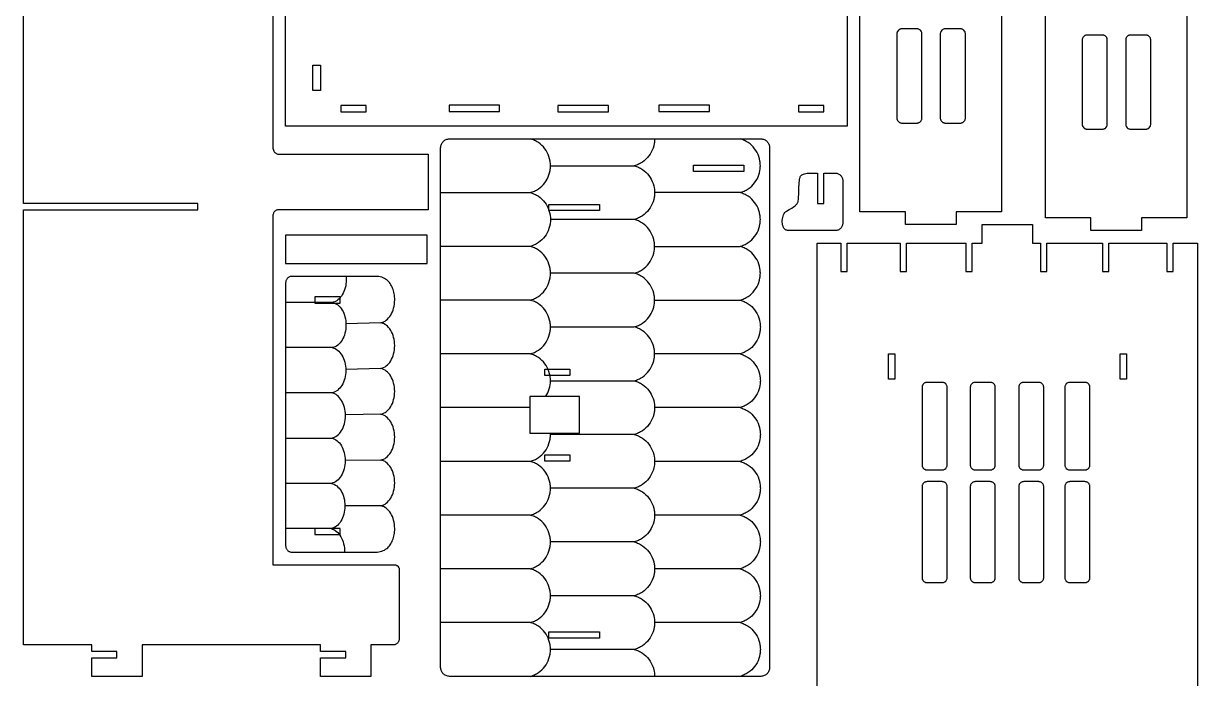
# Model space of a CAD drawing. Extents: x -399 to 499, y -399 to 499.
# Drawn here: x 122 to 493.6, y -84.5 to 122.9 of the extents above; entities that cross this region are included whole.
import ezdxf

# ---------------------------------------------------------------- set-up
doc = ezdxf.new("R2010")
doc.units = 0
doc.layers.add('DEFAULT_LAYER', color=1, linetype='CONTINUOUS')

msp = doc.modelspace()

# ---------------------------------------------------------------- linework, layer by layer
at = {"layer": 'DEFAULT_LAYER'}
for points in [[(431.59, 342), (431.59, 63.31), (417.19, 63.31), (417.19, 59.3), (401.19, 59.3), (401.19, 63.31), (386.79, 63.31), (386.79, 342)], [(490.27, 340.06), (490.27, 61.36), (475.87, 61.36), (475.87, 57.35), (459.87, 57.35), (459.87, 61.36), (445.47, 61.36), (445.47, 340.06)], [(382.78, 134.16), (382.78, 90.41), (204.98, 90.41), (204.98, 260.45)], [(200.95, 201.08), (200.95, 83.47), (201, 83.15), (201.1, 82.82), (201.26, 82.5), (201.36, 82.34), (201.48, 82.2), (201.61, 82.06), (201.75, 81.94), (201.9, 81.83), (202.07, 81.73), (202.25, 81.65), (202.44, 81.58), (202.64, 81.54), (202.86, 81.51), (250.06, 81.51), (250.06, 63.95), (250.06, 63.95), (202.96, 63.95), (202.55, 63.92), (202.37, 63.89), (202.19, 63.84), (202.03, 63.78), (201.87, 63.7), (201.73, 63.61), (201.6, 63.51), (201.48, 63.39), (201.37, 63.26), (201.27, 63.12), (201.19, 62.96), (201.11, 62.79), (201.05, 62.61), (200.95, 62.2), (200.95, -48.45), (239.36, -48.45), (239.52, -48.46), (239.68, -48.48), (239.83, -48.52), (239.98, -48.58), (240.12, -48.64), (240.25, -48.72), (240.49, -48.92), (240.68, -49.16), (240.76, -49.29), (240.83, -49.43), (240.89, -49.58), (240.92, -49.73), (240.95, -49.89), (240.96, -50.05), (240.96, -71.85), (240.95, -72.05), (240.92, -72.25), (240.87, -72.44), (240.8, -72.63), (240.72, -72.8), (240.61, -72.97), (240.5, -73.12), (240.37, -73.26), (240.23, -73.39), (240.07, -73.51), (239.91, -73.61), (239.73, -73.69), (239.55, -73.76), (239.36, -73.81), (239.16, -73.84), (238.96, -73.85), (231.99, -73.85), (231.99, -83.78), (215.99, -83.78), (215.99, -77.88), (223.99, -77.88), (223.99, -75.88), (215.99, -75.88), (215.99, -73.85), (200.95, -73.85), (179.36, -73.85), (159.59, -73.85), (159.59, -83.78), (143.59, -83.78), (143.59, -77.88), (151.59, -77.88), (151.59, -75.88), (143.59, -75.88), (143.59, -73.85), (122, -73.85), (122, 63.91), (177.19, 63.91), (177.19, 65.91), (122, 65.91), (122, 201.08)], [(254.06, 69.38), (282.38, 69.38), (282.73, 69.48), (283.07, 69.6), (283.41, 69.72), (283.74, 69.86), (284.06, 70.02), (284.38, 70.19), (284.98, 70.56), (285.55, 70.98), (286.08, 71.44), (286.57, 71.95), (287.02, 72.49), (287.42, 73.08), (287.78, 73.69), (288.08, 74.33), (288.34, 75), (288.55, 75.7), (288.69, 76.41), (288.75, 76.78), (288.79, 77.15), (288.81, 77.52), (288.82, 77.89), (288.81, 78.27), (288.79, 78.64), (288.75, 79.01), (288.69, 79.38), (288.55, 80.09), (288.34, 80.78), (288.08, 81.46), (287.78, 82.1), (287.42, 82.71), (287.02, 83.29), (286.57, 83.84), (286.08, 84.34), (285.55, 84.81), (284.98, 85.23), (284.38, 85.6), (284.06, 85.77), (283.74, 85.92), (283.41, 86.06), (283.07, 86.19), (282.73, 86.3), (282.38, 86.4)], [(321.78, 86.4), (321.77, 86.03), (321.74, 85.65), (321.71, 85.29), (321.65, 84.92), (321.51, 84.21), (321.3, 83.51), (321.04, 82.84), (320.74, 82.2), (320.38, 81.58), (319.97, 81), (319.53, 80.46), (319.04, 79.95), (318.51, 79.49), (317.94, 79.07), (317.33, 78.7), (317.02, 78.53), (316.7, 78.37), (316.37, 78.23), (316.03, 78.11), (315.69, 77.99), (315.34, 77.89)], [(321.78, 52.37), (348.82, 52.37), (349.17, 52.47), (349.51, 52.58), (349.85, 52.71), (350.18, 52.85), (350.5, 53), (350.81, 53.17), (351.42, 53.54), (351.99, 53.96), (352.52, 54.43), (353.01, 54.93), (353.45, 55.48), (353.86, 56.06), (354.22, 56.67), (354.52, 57.31), (354.78, 57.98), (354.99, 58.68), (355.13, 59.39), (355.19, 59.76), (355.22, 60.13), (355.25, 60.5), (355.26, 60.88), (355.25, 61.25), (355.22, 61.62), (355.19, 61.99), (355.13, 62.36), (354.99, 63.07), (354.78, 63.77), (354.52, 64.44), (354.22, 65.08), (353.86, 65.69), (353.45, 66.27), (353.01, 66.82), (352.52, 67.33), (351.99, 67.79), (351.42, 68.21), (350.81, 68.58), (350.5, 68.75), (350.18, 68.9), (349.85, 69.05), (349.51, 69.17), (349.17, 69.29), (348.82, 69.38), (349.17, 69.48), (349.51, 69.6), (349.85, 69.72), (350.18, 69.86), (350.5, 70.02), (350.81, 70.19), (351.42, 70.56), (351.99, 70.98), (352.52, 71.44), (353.01, 71.95), (353.45, 72.49), (353.86, 73.08), (354.22, 73.69), (354.52, 74.33), (354.78, 75), (354.99, 75.7), (355.13, 76.41), (355.19, 76.78), (355.22, 77.15), (355.25, 77.52), (355.26, 77.89), (355.25, 78.27), (355.22, 78.64), (355.19, 79.01), (355.13, 79.38), (354.99, 80.09), (354.78, 80.78), (354.52, 81.46), (354.22, 82.1), (353.86, 82.71), (353.45, 83.29), (353.01, 83.84), (352.52, 84.34), (351.99, 84.81), (351.42, 85.23), (350.81, 85.6), (350.5, 85.77), (350.18, 85.92), (349.85, 86.06), (349.51, 86.19), (349.17, 86.3), (348.82, 86.4)], [(288.82, 77.89), (315.34, 77.89), (315.69, 77.79), (316.03, 77.68), (316.37, 77.55), (316.7, 77.41), (317.02, 77.26), (317.33, 77.09), (317.94, 76.72), (318.51, 76.3), (319.04, 75.83), (319.53, 75.33), (319.97, 74.78), (320.38, 74.2), (320.74, 73.59), (321.04, 72.95), (321.3, 72.28), (321.51, 71.58), (321.65, 70.87), (321.71, 70.5), (321.74, 70.13), (321.77, 69.76), (321.78, 69.38), (321.77, 69.01), (321.74, 68.64), (321.71, 68.27), (321.65, 67.9), (321.51, 67.19), (321.3, 66.49), (321.04, 65.82), (320.74, 65.18), (320.38, 64.57), (319.97, 63.99), (319.53, 63.44), (319.04, 62.93), (318.51, 62.47), (317.94, 62.05), (317.33, 61.68), (317.02, 61.51), (316.7, 61.36), (316.37, 61.21), (316.03, 61.09), (315.69, 60.97), (315.34, 60.88)], [(282.38, 69.38), (282.73, 69.29), (283.07, 69.17), (283.41, 69.05), (283.74, 68.9), (284.06, 68.75), (284.38, 68.58), (284.98, 68.21), (285.55, 67.79), (286.08, 67.33), (286.57, 66.82), (287.02, 66.27), (287.42, 65.69), (287.78, 65.08), (288.08, 64.44), (288.34, 63.77), (288.55, 63.07), (288.69, 62.36), (288.75, 61.99), (288.79, 61.62), (288.81, 61.25), (288.82, 60.88), (288.81, 60.5), (288.79, 60.13), (288.75, 59.76), (288.69, 59.39), (288.55, 58.68), (288.34, 57.98), (288.08, 57.31), (287.78, 56.67), (287.42, 56.06), (287.02, 55.48), (286.57, 54.93), (286.08, 54.43), (285.55, 53.96), (284.98, 53.54), (284.38, 53.17), (284.06, 53), (283.74, 52.85), (283.41, 52.71), (283.07, 52.58), (282.73, 52.47), (282.38, 52.37), (254.06, 52.37)], [(348.82, 69.38), (321.78, 69.38)], [(288.82, 26.84), (315.34, 26.84), (315.69, 26.94), (316.03, 27.05), (316.37, 27.18), (316.7, 27.32), (317.02, 27.47), (317.33, 27.64), (317.94, 28.01), (318.51, 28.43), (319.04, 28.9), (319.53, 29.4), (319.97, 29.95), (320.38, 30.53), (320.74, 31.14), (321.04, 31.79), (321.3, 32.46), (321.51, 33.15), (321.65, 33.87), (321.71, 34.23), (321.74, 34.6), (321.77, 34.97), (321.78, 35.35), (321.77, 35.72), (321.74, 36.1), (321.71, 36.47), (321.65, 36.83), (321.51, 37.55), (321.3, 38.24), (321.04, 38.91), (320.74, 39.55), (320.38, 40.17), (319.97, 40.75), (319.53, 41.29), (319.04, 41.8), (318.51, 42.26), (317.94, 42.68), (317.33, 43.06), (317.02, 43.22), (316.7, 43.38), (316.37, 43.52), (316.03, 43.65), (315.69, 43.76), (315.34, 43.86), (315.69, 43.96), (316.03, 44.07), (316.37, 44.2), (316.7, 44.34), (317.02, 44.49), (317.33, 44.66), (317.94, 45.03), (318.51, 45.45), (319.04, 45.92), (319.53, 46.42), (319.97, 46.97), (320.38, 47.55), (320.74, 48.16), (321.04, 48.81), (321.3, 49.48), (321.51, 50.17), (321.65, 50.89), (321.71, 51.25), (321.74, 51.62), (321.77, 51.99), (321.78, 52.37), (321.77, 52.74), (321.74, 53.12), (321.71, 53.48), (321.65, 53.85), (321.51, 54.56), (321.3, 55.26), (321.04, 55.93), (320.74, 56.57), (320.38, 57.19), (319.97, 57.77), (319.53, 58.31), (319.04, 58.82), (318.51, 59.28), (317.94, 59.7), (317.33, 60.07), (317.02, 60.24), (316.7, 60.4), (316.37, 60.54), (316.03, 60.66), (315.69, 60.78), (315.34, 60.88), (288.82, 60.88)], [(373.26, -224.29), (373.26, 53.34), (380.73, 53.34), (380.73, 44.42), (382.73, 44.42), (382.73, 53.34), (399.53, 53.34), (399.53, 44.42), (401.53, 44.42), (401.53, 53.34), (420.33, 53.34), (420.33, 44.42), (422.33, 44.42), (422.33, 53.34), (425.45, 53.34), (425.45, 59.28), (441.45, 59.28), (441.45, 53.34), (443.93, 53.34), (443.93, 44.42), (445.93, 44.42), (445.93, 53.34), (463.53, 53.34), (463.53, 44.42), (465.53, 44.42), (465.53, 53.34), (483.93, 53.34), (483.93, 44.42), (485.93, 44.42), (485.93, 53.34), (493.64, 53.34), (493.64, 53.34), (493.64, -224.29)], [(287.34, 4.89), (287.67, 5.43), (287.97, 6), (288.22, 6.59), (288.43, 7.21), (288.6, 7.84), (288.72, 8.49), (288.79, 9.15), (288.82, 9.82), (288.81, 10.2), (288.79, 10.57), (288.75, 10.94), (288.69, 11.3), (288.55, 12.02), (288.34, 12.71), (288.08, 13.38), (287.78, 14.03), (287.42, 14.64), (287.02, 15.22), (286.57, 15.77), (286.08, 16.27), (285.55, 16.74), (284.98, 17.16), (284.38, 17.53), (284.06, 17.7), (283.74, 17.85), (283.41, 17.99), (283.07, 18.12), (282.73, 18.23), (282.38, 18.33), (282.73, 18.43), (283.07, 18.54), (283.41, 18.67), (283.74, 18.81), (284.06, 18.97), (284.38, 19.13), (284.98, 19.51), (285.55, 19.93), (286.08, 20.39), (286.57, 20.9), (287.02, 21.44), (287.42, 22.02), (287.78, 22.63), (288.08, 23.28), (288.34, 23.95), (288.55, 24.64), (288.69, 25.36), (288.75, 25.72), (288.79, 26.09), (288.81, 26.46), (288.82, 26.84), (288.81, 27.22), (288.79, 27.59), (288.75, 27.96), (288.69, 28.32), (288.55, 29.04), (288.34, 29.73), (288.08, 30.4), (287.78, 31.04), (287.42, 31.66), (287.02, 32.24), (286.57, 32.78), (286.08, 33.29), (285.55, 33.75), (284.98, 34.17), (284.38, 34.55), (284.06, 34.71), (283.74, 34.87), (283.41, 35.01), (283.07, 35.14), (282.73, 35.25), (282.38, 35.35), (282.73, 35.45), (283.07, 35.56), (283.41, 35.69), (283.74, 35.83), (284.06, 35.98), (284.38, 36.15), (284.98, 36.52), (285.55, 36.94), (286.08, 37.41), (286.57, 37.91), (287.02, 38.46), (287.42, 39.04), (287.78, 39.65), (288.08, 40.3), (288.34, 40.97), (288.55, 41.66), (288.69, 42.38), (288.75, 42.74), (288.79, 43.11), (288.81, 43.48), (288.82, 43.86), (288.81, 44.23), (288.79, 44.61), (288.75, 44.97), (288.69, 45.34), (288.55, 46.05), (288.34, 46.75), (288.08, 47.42), (287.78, 48.06), (287.42, 48.68), (287.02, 49.26), (286.57, 49.8), (286.08, 50.31), (285.55, 50.77), (284.98, 51.19), (284.38, 51.56), (284.06, 51.73), (283.74, 51.89), (283.41, 52.03), (283.07, 52.16), (282.73, 52.27), (282.38, 52.37)], [(321.78, 35.35), (348.82, 35.35), (349.17, 35.45), (349.51, 35.56), (349.85, 35.69), (350.18, 35.83), (350.5, 35.98), (350.81, 36.15), (351.42, 36.52), (351.99, 36.94), (352.52, 37.41), (353.01, 37.91), (353.45, 38.46), (353.86, 39.04), (354.22, 39.65), (354.52, 40.3), (354.78, 40.97), (354.99, 41.66), (355.13, 42.38), (355.19, 42.74), (355.22, 43.11), (355.25, 43.48), (355.26, 43.86), (355.25, 44.23), (355.22, 44.61), (355.19, 44.97), (355.13, 45.34), (354.99, 46.05), (354.78, 46.75), (354.52, 47.42), (354.22, 48.06), (353.86, 48.68), (353.45, 49.26), (353.01, 49.8), (352.52, 50.31), (351.99, 50.77), (351.42, 51.19), (350.81, 51.56), (350.5, 51.73), (350.18, 51.89), (349.85, 52.03), (349.51, 52.16), (349.17, 52.27), (348.82, 52.37)], [(224.12, 42.88), (224.17, 42.35), (224.18, 41.8), (224.16, 41.12), (224.09, 40.46), (223.99, 39.82), (223.85, 39.2), (223.67, 38.61), (223.46, 38.04), (223.21, 37.51), (222.93, 37.01), (222.63, 36.55), (222.29, 36.13), (221.94, 35.75), (221.55, 35.42), (221.15, 35.14), (220.72, 34.91), (220.28, 34.74), (220.05, 34.67), (219.82, 34.63), (220.05, 34.57), (220.27, 34.5), (220.71, 34.32), (221.13, 34.09), (221.52, 33.8), (221.9, 33.47), (222.25, 33.09), (222.58, 32.67), (222.88, 32.21), (223.15, 31.71), (223.39, 31.19), (223.6, 30.63), (223.77, 30.04), (223.91, 29.43), (224.01, 28.79), (224.07, 28.14), (224.09, 27.47), (224.07, 26.79), (224.01, 26.13), (223.9, 25.49), (223.76, 24.87), (223.58, 24.28), (223.37, 23.72), (223.12, 23.18), (222.85, 22.68), (222.54, 22.22), (222.21, 21.8), (221.85, 21.43), (221.47, 21.09), (221.06, 20.81), (220.64, 20.59), (220.2, 20.41), (219.97, 20.35), (219.74, 20.3), (219.96, 20.25), (220.19, 20.18), (220.62, 20), (221.04, 19.76), (221.44, 19.48), (221.81, 19.14), (222.16, 18.77), (222.49, 18.35), (222.79, 17.89), (223.06, 17.39), (223.3, 16.86), (223.51, 16.3), (223.68, 15.71), (223.82, 15.1), (223.92, 14.47), (223.99, 13.81), (224.01, 13.15), (223.99, 12.47), (223.92, 11.81), (223.82, 11.17), (223.68, 10.55), (223.5, 9.95), (223.28, 9.39), (223.04, 8.86), (222.76, 8.36), (222.46, 7.9), (222.12, 7.48), (221.76, 7.1), (221.38, 6.77), (220.98, 6.49), (220.55, 6.26), (220.11, 6.09), (219.88, 6.02), (219.65, 5.97)], [(315.34, 43.86), (288.82, 43.86)], [(219.82, 34.63), (204.98, 34.63)], [(282.38, 35.35), (254.06, 35.35)], [(348.82, 35.35), (349.17, 35.25), (349.51, 35.14), (349.85, 35.01), (350.18, 34.87), (350.5, 34.71), (350.81, 34.55), (351.42, 34.17), (351.99, 33.75), (352.52, 33.29), (353.01, 32.78), (353.45, 32.24), (353.86, 31.66), (354.22, 31.04), (354.52, 30.4), (354.78, 29.73), (354.99, 29.04), (355.13, 28.32), (355.19, 27.96), (355.22, 27.59), (355.25, 27.22), (355.26, 26.84), (355.25, 26.46), (355.22, 26.09), (355.19, 25.72), (355.13, 25.36), (354.99, 24.64), (354.78, 23.95), (354.52, 23.28), (354.22, 22.63), (353.86, 22.02), (353.45, 21.44), (353.01, 20.9), (352.52, 20.39), (351.99, 19.93), (351.42, 19.51), (350.81, 19.13), (350.5, 18.97), (350.18, 18.81), (349.85, 18.67), (349.51, 18.54), (349.17, 18.43), (348.82, 18.33), (321.78, 18.33)], [(235.1, 28.18), (224.09, 27.82)], [(288.82, 9.82), (315.34, 9.82), (315.69, 9.92), (316.03, 10.03), (316.37, 10.16), (316.7, 10.3), (317.02, 10.46), (317.33, 10.62), (317.94, 11), (318.51, 11.42), (319.04, 11.88), (319.53, 12.39), (319.97, 12.93), (320.38, 13.51), (320.74, 14.13), (321.04, 14.77), (321.3, 15.44), (321.51, 16.13), (321.65, 16.85), (321.71, 17.21), (321.74, 17.58), (321.77, 17.95), (321.78, 18.33), (321.77, 18.71), (321.74, 19.08), (321.71, 19.45), (321.65, 19.81), (321.51, 20.53), (321.3, 21.22), (321.04, 21.89), (320.74, 22.54), (320.38, 23.15), (319.97, 23.73), (319.53, 24.27), (319.04, 24.78), (318.51, 25.25), (317.94, 25.67), (317.33, 26.04), (317.02, 26.21), (316.7, 26.36), (316.37, 26.5), (316.03, 26.63), (315.69, 26.74), (315.34, 26.84)], [(219.74, 20.3), (204.98, 20.3)], [(282.38, 18.33), (254.06, 18.33)], [(348.82, 18.33), (349.17, 18.23), (349.51, 18.12), (349.85, 17.99), (350.18, 17.85), (350.5, 17.7), (350.81, 17.53), (351.42, 17.16), (351.99, 16.74), (352.52, 16.27), (353.01, 15.77), (353.45, 15.22), (353.86, 14.64), (354.22, 14.03), (354.52, 13.38), (354.78, 12.71), (354.99, 12.02), (355.13, 11.3), (355.19, 10.94), (355.22, 10.57), (355.25, 10.2), (355.26, 9.82), (355.25, 9.45), (355.22, 9.07), (355.19, 8.7), (355.13, 8.34), (354.99, 7.62), (354.78, 6.93), (354.52, 6.26), (354.22, 5.62), (353.86, 5), (353.45, 4.42), (353.01, 3.88), (352.52, 3.37), (351.99, 2.91), (351.42, 2.49), (350.81, 2.11), (350.5, 1.95), (350.18, 1.79), (349.85, 1.65), (349.51, 1.52), (349.17, 1.41), (348.82, 1.31), (349.17, 1.21), (349.51, 1.1), (349.85, 0.97), (350.18, 0.83), (350.5, 0.68), (350.81, 0.51), (351.42, 0.14), (351.99, -0.28), (352.52, -0.75), (353.01, -1.25), (353.45, -1.8), (353.86, -2.38), (354.22, -2.99), (354.52, -3.63), (354.78, -4.31), (354.99, -5), (355.13, -5.71), (355.19, -6.08), (355.22, -6.45), (355.25, -6.82), (355.26, -7.2), (355.25, -7.57), (355.22, -7.94), (355.19, -8.31), (355.13, -8.68), (354.99, -9.39), (354.78, -10.09), (354.52, -10.76), (354.22, -11.4), (353.86, -12.01), (353.45, -12.6), (353.01, -13.14), (352.52, -13.65), (351.99, -14.11), (351.42, -14.53), (350.81, -14.9), (350.5, -15.07), (350.18, -15.23), (349.85, -15.37), (349.51, -15.49), (349.17, -15.61), (348.82, -15.71), (349.17, -15.8), (349.51, -15.92), (349.85, -16.04), (350.18, -16.19), (350.5, -16.34), (350.81, -16.51), (351.42, -16.88), (351.99, -17.3), (352.52, -17.76), (353.01, -18.27), (353.45, -18.82), (353.86, -19.4), (354.22, -20.01), (354.52, -20.65), (354.78, -21.32), (354.99, -22.02), (355.13, -22.73), (355.19, -23.1), (355.22, -23.47), (355.25, -23.84), (355.26, -24.21), (355.25, -24.59), (355.22, -24.96), (355.19, -25.33), (355.13, -25.7), (354.99, -26.41), (354.78, -27.11), (354.52, -27.78), (354.22, -28.42), (353.86, -29.03), (353.45, -29.61), (353.01, -30.16), (352.52, -30.66), (351.99, -31.13), (351.42, -31.55), (350.81, -31.92), (350.5, -32.09), (350.18, -32.24), (349.85, -32.38), (349.51, -32.51), (349.17, -32.62), (348.82, -32.72), (349.17, -32.82), (349.51, -32.93), (349.85, -33.06), (350.18, -33.2), (350.5, -33.36), (350.81, -33.53), (351.42, -33.9), (351.99, -34.32), (352.52, -34.78), (353.01, -35.29), (353.45, -35.83), (353.86, -36.41), (354.22, -37.03), (354.52, -37.67), (354.78, -38.34), (354.99, -39.04), (355.13, -39.75), (355.19, -40.12), (355.22, -40.48), (355.25, -40.86), (355.26, -41.23), (355.25, -41.61), (355.22, -41.98), (355.19, -42.35), (355.13, -42.71), (354.99, -43.43), (354.78, -44.12), (354.52, -44.79), (354.22, -45.44), (353.86, -46.05), (353.45, -46.63), (353.01, -47.18), (352.52, -47.68), (351.99, -48.15), (351.42, -48.57), (350.81, -48.94), (350.5, -49.11), (350.18, -49.26), (349.85, -49.4), (349.51, -49.53), (349.17, -49.64), (348.82, -49.74), (349.17, -49.84), (349.51, -49.95), (349.85, -50.08), (350.18, -50.22), (350.5, -50.38), (350.81, -50.54), (351.42, -50.92), (351.99, -51.34), (352.52, -51.8), (353.01, -52.31), (353.45, -52.85), (353.86, -53.43), (354.22, -54.05), (354.52, -54.69), (354.78, -55.36), (354.99, -56.05), (355.13, -56.77), (355.19, -57.13), (355.22, -57.5), (355.25, -57.87), (355.26, -58.25), (355.25, -58.63), (355.22, -59), (355.19, -59.37), (355.13, -59.73), (354.99, -60.45), (354.78, -61.14), (354.52, -61.81), (354.22, -62.46), (353.86, -63.07), (353.45, -63.65), (353.01, -64.19), (352.52, -64.7), (351.99, -65.16), (351.42, -65.58), (350.81, -65.96), (350.5, -66.12), (350.18, -66.28), (349.85, -66.42), (349.51, -66.55), (349.17, -66.66), (348.82, -66.76), (349.17, -66.86), (349.51, -66.97), (349.85, -67.1), (350.18, -67.24), (350.5, -67.39), (350.81, -67.56), (351.42, -67.93), (351.99, -68.35), (352.52, -68.82), (353.01, -69.32), (353.45, -69.87), (353.86, -70.45), (354.22, -71.06), (354.52, -71.71), (354.78, -72.38), (354.99, -73.07), (355.13, -73.79), (355.19, -74.15), (355.22, -74.52), (355.25, -74.89), (355.26, -75.27), (355.25, -75.64), (355.22, -76.02), (355.19, -76.39), (355.13, -76.75), (354.99, -77.47), (354.78, -78.16), (354.52, -78.83), (354.22, -79.47), (353.86, -80.09), (353.45, -80.67), (353.01, -81.21), (352.52, -81.72), (351.99, -82.18), (351.42, -82.6), (350.81, -82.98), (350.5, -83.14), (350.18, -83.3), (349.85, -83.44), (349.51, -83.57), (349.17, -83.68), (348.82, -83.78)], [(235.1, 13.7), (224, 13.41)], [(315.34, 9.82), (315.69, 9.72), (316.03, 9.61), (316.37, 9.48), (316.7, 9.34), (317.02, 9.19), (317.33, 9.02), (317.94, 8.65), (318.51, 8.23), (319.04, 7.76), (319.53, 7.26), (319.97, 6.71), (320.38, 6.13), (320.74, 5.52), (321.04, 4.87), (321.3, 4.2), (321.51, 3.51), (321.65, 2.79), (321.71, 2.43), (321.74, 2.06), (321.77, 1.69), (321.78, 1.31), (321.77, 0.94), (321.74, 0.56), (321.71, 0.2), (321.65, -0.17), (321.51, -0.88), (321.3, -1.58), (321.04, -2.25), (320.74, -2.89), (320.38, -3.51), (319.97, -4.09), (319.53, -4.63), (319.04, -5.14), (318.51, -5.6), (317.94, -6.02), (317.33, -6.39), (317.02, -6.56), (316.7, -6.72), (316.37, -6.86), (316.03, -6.98), (315.69, -7.1), (315.34, -7.2), (315.69, -7.3), (316.03, -7.41), (316.37, -7.54), (316.7, -7.68), (317.02, -7.83), (317.33, -8), (317.94, -8.37), (318.51, -8.79), (319.04, -9.25), (319.53, -9.76), (319.97, -10.31), (320.38, -10.89), (320.74, -11.5), (321.04, -12.14), (321.3, -12.81), (321.51, -13.51), (321.65, -14.22), (321.71, -14.59), (321.74, -14.96), (321.77, -15.33), (321.78, -15.71), (321.77, -16.08), (321.74, -16.45), (321.71, -16.82), (321.65, -17.19), (321.51, -17.9), (321.3, -18.6), (321.04, -19.27), (320.74, -19.91), (320.38, -20.52), (319.97, -21.1), (319.53, -21.65), (319.04, -22.16), (318.51, -22.62), (317.94, -23.04), (317.33, -23.41), (317.02, -23.58), (316.7, -23.73), (316.37, -23.88), (316.03, -24), (315.69, -24.12), (315.34, -24.21), (315.69, -24.31), (316.03, -24.43), (316.37, -24.55), (316.7, -24.69), (317.02, -24.85), (317.33, -25.02), (317.94, -25.39), (318.51, -25.81), (319.04, -26.27), (319.53, -26.78), (319.97, -27.32), (320.38, -27.9), (320.74, -28.52), (321.04, -29.16), (321.3, -29.83), (321.51, -30.53), (321.65, -31.24), (321.71, -31.61), (321.74, -31.97), (321.77, -32.35), (321.78, -32.72), (321.77, -33.1), (321.74, -33.47), (321.71, -33.84), (321.65, -34.2), (321.51, -34.92), (321.3, -35.61), (321.04, -36.28), (320.74, -36.93), (320.38, -37.54), (319.97, -38.12), (319.53, -38.67), (319.04, -39.17), (318.51, -39.64), (317.94, -40.06), (317.33, -40.43), (317.02, -40.6), (316.7, -40.75), (316.37, -40.89), (316.03, -41.02), (315.69, -41.13), (315.34, -41.23), (315.69, -41.33), (316.03, -41.44), (316.37, -41.57), (316.7, -41.71), (317.02, -41.87), (317.33, -42.03), (317.94, -42.41), (318.51, -42.83), (319.04, -43.29), (319.53, -43.8), (319.97, -44.34), (320.38, -44.92), (320.74, -45.54), (321.04, -46.18), (321.3, -46.85), (321.51, -47.54), (321.65, -48.26), (321.71, -48.62), (321.74, -48.99), (321.77, -49.37), (321.78, -49.74), (321.77, -50.12), (321.74, -50.49), (321.71, -50.86), (321.65, -51.22), (321.51, -51.94), (321.3, -52.63), (321.04, -53.3), (320.74, -53.95), (320.38, -54.56), (319.97, -55.14), (319.53, -55.69), (319.04, -56.19), (318.51, -56.66), (317.94, -57.08), (317.33, -57.45), (317.02, -57.62), (316.7, -57.77), (316.37, -57.91), (316.03, -58.04), (315.69, -58.15), (315.34, -58.25), (315.69, -58.35), (316.03, -58.46), (316.37, -58.59), (316.7, -58.73), (317.02, -58.88), (317.33, -59.05), (317.94, -59.42), (318.51, -59.84), (319.04, -60.31), (319.53, -60.82), (319.97, -61.36), (320.38, -61.94), (320.74, -62.55), (321.04, -63.2), (321.3, -63.87), (321.51, -64.56), (321.65, -65.28), (321.71, -65.64), (321.74, -66.01), (321.77, -66.38), (321.78, -66.76), (321.77, -67.14), (321.74, -67.51), (321.71, -67.88), (321.65, -68.24), (321.51, -68.96), (321.3, -69.65), (321.04, -70.32), (320.74, -70.96), (320.38, -71.58), (319.97, -72.16), (319.53, -72.7), (319.04, -73.21), (318.51, -73.67), (317.94, -74.09), (317.33, -74.47), (317.02, -74.63), (316.7, -74.79), (316.37, -74.93), (316.03, -75.06), (315.69, -75.17), (315.34, -75.27), (315.69, -75.37), (316.03, -75.48), (316.37, -75.61), (316.7, -75.75), (317.02, -75.9), (317.33, -76.07), (317.94, -76.44), (318.51, -76.86), (319.04, -77.33), (319.53, -77.83), (319.97, -78.38), (320.38, -78.96), (320.74, -79.57), (321.04, -80.22), (321.3, -80.89), (321.51, -81.58), (321.65, -82.3), (321.71, -82.66), (321.74, -83.03), (321.77, -83.4), (321.78, -83.78)], [(204.98, -8.35), (219.56, -8.35), (219.8, -8.3), (220.02, -8.24), (220.47, -8.07), (220.89, -7.84), (221.29, -7.56), (221.68, -7.23), (222.04, -6.85), (222.37, -6.43), (222.68, -5.97), (222.95, -5.47), (223.2, -4.94), (223.41, -4.37), (223.59, -3.78), (223.73, -3.16), (223.84, -2.52), (223.9, -1.86), (223.92, -1.18), (223.9, -0.51), (223.84, 0.14), (223.74, 0.77), (223.6, 1.39), (223.42, 1.97), (223.22, 2.53), (222.98, 3.06), (222.7, 3.56), (222.4, 4.02), (222.08, 4.44), (221.73, 4.82), (221.35, 5.15), (220.95, 5.44), (220.54, 5.67), (220.1, 5.85), (219.88, 5.92), (219.65, 5.97), (204.98, 5.97)], [(282.38, 1.31), (254.06, 1.31)], [(348.82, 1.31), (321.78, 1.31)], [(235.1, -0.79), (223.92, -0.99)], [(282.38, -83.78), (282.73, -83.68), (283.07, -83.57), (283.41, -83.44), (283.74, -83.3), (284.06, -83.14), (284.38, -82.98), (284.98, -82.6), (285.55, -82.18), (286.08, -81.72), (286.57, -81.21), (287.02, -80.67), (287.42, -80.09), (287.78, -79.47), (288.08, -78.83), (288.34, -78.16), (288.55, -77.47), (288.69, -76.75), (288.75, -76.39), (288.79, -76.02), (288.81, -75.64), (288.82, -75.27), (288.81, -74.89), (288.79, -74.52), (288.75, -74.15), (288.69, -73.79), (288.55, -73.07), (288.34, -72.38), (288.08, -71.71), (287.78, -71.06), (287.42, -70.45), (287.02, -69.87), (286.57, -69.32), (286.08, -68.82), (285.55, -68.35), (284.98, -67.93), (284.38, -67.56), (284.06, -67.39), (283.74, -67.24), (283.41, -67.1), (283.07, -66.97), (282.73, -66.86), (282.38, -66.76), (282.73, -66.66), (283.07, -66.55), (283.41, -66.42), (283.74, -66.28), (284.06, -66.12), (284.38, -65.96), (284.98, -65.58), (285.55, -65.16), (286.08, -64.7), (286.57, -64.19), (287.02, -63.65), (287.42, -63.07), (287.78, -62.46), (288.08, -61.81), (288.34, -61.14), (288.55, -60.45), (288.69, -59.73), (288.75, -59.37), (288.79, -59), (288.81, -58.63), (288.82, -58.25), (288.81, -57.87), (288.79, -57.5), (288.75, -57.13), (288.69, -56.77), (288.55, -56.05), (288.34, -55.36), (288.08, -54.69), (287.78, -54.05), (287.42, -53.43), (287.02, -52.85), (286.57, -52.31), (286.08, -51.8), (285.55, -51.34), (284.98, -50.92), (284.38, -50.54), (284.06, -50.38), (283.74, -50.22), (283.41, -50.08), (283.07, -49.95), (282.73, -49.84), (282.38, -49.74), (282.73, -49.64), (283.07, -49.53), (283.41, -49.4), (283.74, -49.26), (284.06, -49.11), (284.38, -48.94), (284.98, -48.57), (285.55, -48.15), (286.08, -47.68), (286.57, -47.18), (287.02, -46.63), (287.42, -46.05), (287.78, -45.44), (288.08, -44.79), (288.34, -44.12), (288.55, -43.43), (288.69, -42.71), (288.75, -42.35), (288.79, -41.98), (288.81, -41.61), (288.82, -41.23), (288.81, -40.86), (288.79, -40.48), (288.75, -40.12), (288.69, -39.75), (288.55, -39.04), (288.34, -38.34), (288.08, -37.67), (287.78, -37.03), (287.42, -36.41), (287.02, -35.83), (286.57, -35.29), (286.08, -34.78), (285.55, -34.32), (284.98, -33.9), (284.38, -33.53), (284.06, -33.36), (283.74, -33.2), (283.41, -33.06), (283.07, -32.93), (282.73, -32.82), (282.38, -32.72), (282.73, -32.62), (283.07, -32.51), (283.41, -32.38), (283.74, -32.24), (284.06, -32.09), (284.38, -31.92), (284.98, -31.55), (285.55, -31.13), (286.08, -30.66), (286.57, -30.16), (287.02, -29.61), (287.42, -29.03), (287.78, -28.42), (288.08, -27.78), (288.34, -27.11), (288.55, -26.41), (288.69, -25.7), (288.75, -25.33), (288.79, -24.96), (288.81, -24.59), (288.82, -24.21), (288.81, -23.84), (288.79, -23.47), (288.75, -23.1), (288.69, -22.73), (288.55, -22.02), (288.34, -21.32), (288.08, -20.65), (287.78, -20.01), (287.42, -19.4), (287.02, -18.82), (286.57, -18.27), (286.08, -17.76), (285.55, -17.3), (284.98, -16.88), (284.38, -16.51), (284.06, -16.34), (283.74, -16.19), (283.41, -16.04), (283.07, -15.92), (282.73, -15.8), (282.38, -15.71), (282.73, -15.61), (283.07, -15.49), (283.41, -15.37), (283.74, -15.23), (284.06, -15.07), (284.38, -14.9), (284.98, -14.53), (285.55, -14.11), (286.08, -13.65), (286.57, -13.14), (287.02, -12.6), (287.42, -12.01), (287.78, -11.4), (288.08, -10.76), (288.34, -10.09), (288.55, -9.39), (288.69, -8.68), (288.75, -8.31), (288.79, -7.94), (288.81, -7.57), (288.82, -7.2), (288.81, -6.76)], [(315.34, -7.2), (288.82, -7.2)], [(219.56, -8.35), (219.79, -8.41), (220.02, -8.47), (220.45, -8.65), (220.87, -8.89), (221.27, -9.17), (221.64, -9.51), (221.99, -9.89), (222.32, -10.31), (222.62, -10.77), (222.89, -11.26), (223.13, -11.79), (223.34, -12.35), (223.51, -12.94), (223.65, -13.55), (223.75, -14.18), (223.81, -14.84), (223.84, -15.51), (223.81, -16.18), (223.75, -16.84), (223.65, -17.48), (223.5, -18.1), (223.33, -18.7), (223.11, -19.26), (222.87, -19.79), (222.59, -20.29), (222.28, -20.75), (221.95, -21.17), (221.59, -21.55), (221.21, -21.88), (220.8, -22.16), (220.38, -22.39), (219.94, -22.56), (219.71, -22.63), (219.48, -22.68), (219.71, -22.73), (219.93, -22.8), (220.37, -22.98), (220.78, -23.21), (221.18, -23.5), (221.55, -23.83), (221.91, -24.21), (222.23, -24.63), (222.53, -25.09), (222.8, -25.59), (223.04, -26.12), (223.25, -26.68), (223.43, -27.26), (223.57, -27.88), (223.67, -28.51), (223.73, -29.16), (223.75, -29.83), (223.73, -30.51), (223.66, -31.17), (223.56, -31.81), (223.42, -32.43), (223.24, -33.02), (223.03, -33.59), (222.78, -34.12), (222.5, -34.62), (222.2, -35.08), (221.86, -35.5), (221.51, -35.88), (221.12, -36.21), (220.72, -36.49), (220.29, -36.72), (219.85, -36.89), (219.62, -36.95), (219.39, -37), (219.62, -37.06), (219.84, -37.13), (220.06, -37.22), (220.28, -37.32), (220.7, -37.57), (221.09, -37.87), (221.47, -38.23), (221.82, -38.63), (222.15, -39.07), (222.44, -39.56), (222.72, -40.08), (222.96, -40.64), (223.16, -41.22), (223.34, -41.83), (223.48, -42.46), (223.58, -43.11), (223.64, -43.77), (223.66, -44.45)], [(235.1, -15.28), (223.84, -15.39)], [(282.38, -15.71), (254.06, -15.71)], [(348.82, -15.71), (321.78, -15.71)], [(219.48, -22.68), (204.98, -22.68)], [(315.34, -24.21), (288.82, -24.21)], [(235.1, -29.76), (223.75, -29.83)], [(282.38, -32.72), (254.06, -32.72)], [(348.82, -32.72), (321.78, -32.72)], [(219.39, -37), (204.98, -37)], [(315.34, -41.23), (288.82, -41.23)], [(282.38, -49.74), (254.06, -49.74)], [(348.82, -49.74), (321.78, -49.74)], [(315.34, -58.25), (288.82, -58.25)], [(282.38, -66.76), (254.06, -66.76)], [(348.82, -66.76), (321.78, -66.76)], [(315.34, -75.27), (288.82, -75.27)]]:
    msp.add_lwpolyline(points, dxfattribs=at)
for points in [[(406.4, 93.01), (406.4, 119.64), (406.4, 119.8), (406.37, 119.96), (406.33, 120.11), (406.28, 120.26), (406.21, 120.4), (406.13, 120.53), (405.93, 120.77), (405.7, 120.97), (405.57, 121.05), (405.43, 121.11), (405.28, 121.17), (405.13, 121.21), (404.97, 121.23), (404.8, 121.24), (400.07, 121.24), (399.9, 121.23), (399.75, 121.21), (399.59, 121.17), (399.45, 121.11), (399.31, 121.05), (399.17, 120.97), (398.94, 120.77), (398.74, 120.53), (398.66, 120.4), (398.59, 120.26), (398.54, 120.11), (398.5, 119.96), (398.47, 119.8), (398.47, 119.64), (398.47, 93.01), (398.47, 92.85), (398.5, 92.69), (398.54, 92.53), (398.59, 92.39), (398.66, 92.25), (398.74, 92.12), (398.94, 91.88), (399.17, 91.68), (399.31, 91.6), (399.45, 91.54), (399.59, 91.48), (399.75, 91.44), (399.9, 91.42), (400.07, 91.41), (404.8, 91.41), (404.97, 91.42), (405.13, 91.44), (405.28, 91.48), (405.43, 91.54), (405.57, 91.6), (405.7, 91.68), (405.93, 91.88), (406.13, 92.12), (406.21, 92.25), (406.28, 92.39), (406.33, 92.53), (406.37, 92.69), (406.4, 92.85), (406.4, 93.01)], [(420.16, 93.01), (420.16, 119.64), (420.15, 119.8), (420.13, 119.96), (420.09, 120.11), (420.04, 120.26), (419.97, 120.4), (419.89, 120.53), (419.69, 120.77), (419.46, 120.97), (419.32, 121.05), (419.18, 121.11), (419.04, 121.17), (418.88, 121.21), (418.73, 121.23), (418.56, 121.24), (413.82, 121.24), (413.66, 121.23), (413.5, 121.21), (413.35, 121.17), (413.2, 121.11), (413.06, 121.05), (412.93, 120.97), (412.69, 120.77), (412.5, 120.53), (412.42, 120.4), (412.35, 120.26), (412.3, 120.11), (412.26, 119.96), (412.23, 119.8), (412.22, 119.64), (412.22, 93.01), (412.23, 92.85), (412.26, 92.69), (412.3, 92.53), (412.35, 92.39), (412.42, 92.25), (412.5, 92.12), (412.69, 91.88), (412.93, 91.68), (413.06, 91.6), (413.2, 91.54), (413.35, 91.48), (413.5, 91.44), (413.66, 91.42), (413.82, 91.41), (418.56, 91.41), (418.73, 91.42), (418.88, 91.44), (419.04, 91.48), (419.18, 91.54), (419.32, 91.6), (419.46, 91.68), (419.69, 91.88), (419.89, 92.12), (419.97, 92.25), (420.04, 92.39), (420.09, 92.53), (420.13, 92.69), (420.15, 92.85), (420.16, 93.01)], [(465.08, 91.06), (465.08, 117.69), (465.07, 117.85), (465.05, 118.01), (465.01, 118.17), (464.96, 118.31), (464.89, 118.45), (464.81, 118.58), (464.61, 118.82), (464.37, 119.02), (464.24, 119.1), (464.1, 119.16), (463.96, 119.22), (463.8, 119.26), (463.64, 119.28), (463.48, 119.29), (458.74, 119.29), (458.58, 119.28), (458.42, 119.26), (458.27, 119.22), (458.12, 119.16), (457.98, 119.1), (457.85, 119.02), (457.61, 118.82), (457.42, 118.58), (457.34, 118.45), (457.27, 118.31), (457.22, 118.17), (457.18, 118.01), (457.15, 117.85), (457.14, 117.69), (457.14, 91.06), (457.15, 90.9), (457.18, 90.74), (457.22, 90.59), (457.27, 90.44), (457.34, 90.3), (457.42, 90.17), (457.61, 89.93), (457.85, 89.73), (457.98, 89.65), (458.12, 89.59), (458.27, 89.53), (458.42, 89.49), (458.58, 89.47), (458.74, 89.46), (463.48, 89.46), (463.64, 89.47), (463.8, 89.49), (463.96, 89.53), (464.1, 89.59), (464.24, 89.65), (464.37, 89.73), (464.61, 89.93), (464.81, 90.17), (464.89, 90.3), (464.96, 90.44), (465.01, 90.59), (465.05, 90.74), (465.07, 90.9), (465.08, 91.06)], [(478.84, 91.06), (478.84, 117.69), (478.83, 117.85), (478.81, 118.01), (478.77, 118.17), (478.71, 118.31), (478.65, 118.45), (478.57, 118.58), (478.37, 118.82), (478.13, 119.02), (478, 119.1), (477.86, 119.16), (477.71, 119.22), (477.56, 119.26), (477.4, 119.28), (477.24, 119.29), (472.5, 119.29), (472.34, 119.28), (472.18, 119.26), (472.03, 119.22), (471.88, 119.16), (471.74, 119.1), (471.61, 119.02), (471.37, 118.82), (471.18, 118.58), (471.1, 118.45), (471.03, 118.31), (470.97, 118.17), (470.93, 118.01), (470.91, 117.85), (470.9, 117.69), (470.9, 91.06), (470.91, 90.9), (470.93, 90.74), (470.97, 90.59), (471.03, 90.44), (471.1, 90.3), (471.18, 90.17), (471.37, 89.93), (471.61, 89.73), (471.74, 89.65), (471.88, 89.59), (472.03, 89.53), (472.18, 89.49), (472.34, 89.47), (472.5, 89.46), (477.24, 89.46), (477.4, 89.47), (477.56, 89.49), (477.71, 89.53), (477.86, 89.59), (478, 89.65), (478.13, 89.73), (478.37, 89.93), (478.57, 90.17), (478.65, 90.3), (478.71, 90.44), (478.77, 90.59), (478.81, 90.74), (478.83, 90.9), (478.84, 91.06)], [(215.98, 101.76), (213.58, 101.76), (213.58, 109.76), (215.98, 109.76), (215.98, 101.76)], [(230.5, 95), (230.5, 97), (222.5, 97), (222.5, 95), (230.5, 95)], [(272.73, 95.09), (272.73, 97.09), (256.73, 97.09), (256.73, 95.09), (272.73, 95.09)], [(307.17, 95), (307.17, 97), (291.17, 97), (291.17, 95), (307.17, 95)], [(339.13, 95.09), (339.13, 97.09), (323.13, 97.09), (323.13, 95.09), (339.13, 95.09)], [(375.3, 95), (375.3, 97), (367.3, 97), (367.3, 95), (375.3, 95)], [(256.86, 86.4), (355.4, 86.4), (355.69, 86.39), (355.96, 86.35), (356.23, 86.28), (356.49, 86.18), (356.73, 86.06), (356.96, 85.92), (357.18, 85.76), (357.38, 85.58), (357.56, 85.38), (357.72, 85.17), (357.86, 84.93), (357.98, 84.69), (358.07, 84.43), (358.14, 84.16), (358.19, 83.89), (358.2, 83.6), (358.2, -80.98), (358.19, -81.26), (358.14, -81.54), (358.07, -81.81), (357.98, -82.06), (357.86, -82.31), (357.72, -82.54), (357.56, -82.76), (357.38, -82.95), (357.18, -83.14), (356.96, -83.3), (356.73, -83.44), (356.49, -83.56), (356.23, -83.65), (355.96, -83.72), (355.69, -83.76), (355.4, -83.78), (256.86, -83.78), (256.57, -83.76), (256.3, -83.72), (256.03, -83.65), (255.77, -83.56), (255.53, -83.44), (255.3, -83.3), (255.08, -83.14), (254.88, -82.95), (254.7, -82.76), (254.54, -82.54), (254.4, -82.31), (254.28, -82.06), (254.19, -81.81), (254.12, -81.54), (254.07, -81.26), (254.06, -80.98), (254.06, 83.6), (254.07, 83.89), (254.12, 84.16), (254.19, 84.43), (254.28, 84.69), (254.4, 84.93), (254.54, 85.17), (254.7, 85.38), (254.88, 85.58), (255.08, 85.76), (255.3, 85.92), (255.53, 86.06), (255.77, 86.18), (256.03, 86.28), (256.3, 86.35), (256.57, 86.39), (256.86, 86.4)], [(334.05, 76.1), (334.05, 78.1), (350.05, 78.1), (350.05, 76.1), (334.05, 76.1)], [(378.94, 57.35), (375.3, 57.35), (371.66, 57.35), (368.02, 57.35), (364.37, 57.35), (364.13, 57.37), (363.89, 57.4), (363.66, 57.46), (363.44, 57.54), (363.27, 57.63), (363.1, 57.74), (362.96, 57.86), (362.82, 58), (362.7, 58.16), (362.6, 58.33), (362.51, 58.52), (362.43, 58.71), (362.31, 59.14), (362.23, 59.59), (362.2, 60.06), (362.21, 60.54), (362.27, 61.03), (362.36, 61.5), (362.48, 61.94), (362.63, 62.36), (362.82, 62.74), (363.02, 63.06), (363.14, 63.2), (363.26, 63.32), (363.38, 63.42), (363.51, 63.5), (364.42, 64.01), (365.17, 64.45), (365.79, 64.85), (366.27, 65.22), (366.47, 65.4), (366.64, 65.57), (366.79, 65.75), (366.92, 65.93), (367.03, 66.12), (367.12, 66.31), (367.19, 66.51), (367.24, 66.73), (367.32, 67.2), (367.36, 67.75), (367.39, 69.14), (367.41, 70.01), (367.46, 71.02), (367.54, 72.19), (367.68, 73.54), (367.75, 73.98), (367.81, 74.18), (367.88, 74.37), (367.98, 74.55), (368.1, 74.72), (368.26, 74.88), (368.44, 75.02), (368.67, 75.15), (368.94, 75.26), (369.25, 75.36), (369.62, 75.43), (370.04, 75.49), (370.51, 75.53), (371.05, 75.56), (371.66, 75.56), (373.39, 75.55), (373.39, 65.93), (375.39, 65.93), (375.39, 75.56), (378.94, 75.56), (379.19, 75.54), (379.42, 75.51), (379.65, 75.45), (379.87, 75.37), (380.08, 75.27), (380.28, 75.14), (380.47, 75.01), (380.64, 74.85), (380.79, 74.68), (380.93, 74.5), (381.05, 74.3), (381.15, 74.09), (381.23, 73.87), (381.29, 73.64), (381.33, 73.4), (381.34, 73.16), (381.34, 69.81), (381.34, 66.45), (381.34, 63.1), (381.34, 59.75), (381.33, 59.51), (381.29, 59.27), (381.23, 59.04), (381.15, 58.82), (381.05, 58.61), (380.93, 58.41), (380.79, 58.23), (380.64, 58.06), (380.47, 57.9), (380.28, 57.76), (380.08, 57.64), (379.87, 57.54), (379.65, 57.46), (379.42, 57.4), (379.19, 57.37), (378.94, 57.35)], [(288.35, 63.67), (288.35, 65.67), (304.35, 65.67), (304.35, 63.67), (288.35, 63.67)], [(249.78, 46.9), (249.78, 55.9), (204.98, 55.9), (204.98, 46.9), (249.78, 46.9)], [(204.98, 40.87), (204.98, -42.45), (205, -42.65), (205.03, -42.85), (205.07, -43.04), (205.14, -43.22), (205.23, -43.4), (205.33, -43.56), (205.44, -43.72), (205.57, -43.86), (205.71, -43.99), (205.87, -44.1), (206.03, -44.2), (206.21, -44.29), (206.39, -44.36), (206.58, -44.41), (206.78, -44.44), (206.98, -44.45), (233.51, -44.45), (234, -44.43), (234.48, -44.37), (234.94, -44.27), (235.39, -44.14), (235.83, -43.98), (236.25, -43.78), (236.65, -43.56), (237.03, -43.3), (237.31, -43.05), (237.57, -42.77), (237.82, -42.47), (238.05, -42.15), (238.27, -41.81), (238.47, -41.45), (238.66, -41.07), (238.83, -40.67), (238.99, -40.26), (239.12, -39.83), (239.24, -39.39), (239.34, -38.93), (239.41, -38.46), (239.47, -37.99), (239.5, -37.5), (239.51, -37.01), (239.49, -36.32), (239.43, -35.65), (239.32, -35.01), (239.18, -34.38), (239, -33.78), (238.78, -33.21), (238.53, -32.67), (238.25, -32.17), (237.94, -31.7), (237.6, -31.28), (237.24, -30.9), (236.85, -30.56), (236.44, -30.28), (236.01, -30.05), (235.79, -29.96), (235.56, -29.88), (235.33, -29.81), (235.1, -29.76), (235.33, -29.71), (235.56, -29.65), (235.79, -29.57), (236.01, -29.47), (236.44, -29.24), (236.85, -28.96), (237.24, -28.63), (237.6, -28.24), (237.94, -27.82), (238.25, -27.35), (238.53, -26.85), (238.78, -26.31), (239, -25.74), (239.18, -25.14), (239.32, -24.52), (239.43, -23.87), (239.49, -23.2), (239.51, -22.52), (239.49, -21.84), (239.43, -21.17), (239.32, -20.52), (239.18, -19.9), (239, -19.3), (238.78, -18.73), (238.53, -18.19), (238.25, -17.68), (237.94, -17.22), (237.6, -16.79), (237.24, -16.41), (236.85, -16.08), (236.44, -15.8), (236.01, -15.57), (235.79, -15.47), (235.56, -15.39), (235.33, -15.33), (235.1, -15.28), (235.33, -15.23), (235.56, -15.16), (235.79, -15.08), (236.01, -14.99), (236.44, -14.76), (236.85, -14.47), (237.24, -14.14), (237.6, -13.76), (237.94, -13.33), (238.25, -12.87), (238.53, -12.36), (238.78, -11.83), (239, -11.26), (239.18, -10.66), (239.32, -10.03), (239.43, -9.38), (239.49, -8.72), (239.51, -8.03), (239.49, -7.35), (239.43, -6.68), (239.32, -6.03), (239.18, -5.41), (239, -4.81), (238.78, -4.24), (238.53, -3.7), (238.25, -3.2), (237.94, -2.73), (237.6, -2.31), (237.24, -1.93), (236.85, -1.59), (236.44, -1.31), (236.01, -1.08), (235.79, -0.98), (235.56, -0.9), (235.33, -0.84), (235.1, -0.79), (235.33, -0.74), (235.56, -0.68), (235.79, -0.6), (236.01, -0.5), (236.44, -0.27), (236.85, 0.01), (237.24, 0.35), (237.6, 0.73), (237.94, 1.15), (238.25, 1.62), (238.53, 2.12), (238.78, 2.66), (239, 3.23), (239.18, 3.83), (239.32, 4.45), (239.43, 5.1), (239.49, 5.77), (239.51, 6.45), (239.49, 7.14), (239.43, 7.8), (239.32, 8.45), (239.18, 9.08), (239, 9.68), (238.78, 10.25), (238.53, 10.78), (238.25, 11.29), (237.94, 11.75), (237.6, 12.18), (237.24, 12.56), (236.85, 12.89), (236.44, 13.18), (236.01, 13.41), (235.79, 13.5), (235.56, 13.58), (235.33, 13.65), (235.1, 13.7), (235.33, 13.75), (235.56, 13.81), (235.79, 13.89), (236.01, 13.98), (236.44, 14.22), (236.85, 14.5), (237.24, 14.83), (237.6, 15.21), (237.94, 15.64), (238.25, 16.1), (238.53, 16.61), (238.78, 17.15), (239, 17.72), (239.18, 18.32), (239.32, 18.94), (239.43, 19.59), (239.49, 20.26), (239.51, 20.94), (239.49, 21.62), (239.43, 22.29), (239.32, 22.94), (239.18, 23.56), (239, 24.16), (238.78, 24.73), (238.53, 25.27), (238.25, 25.77), (237.94, 26.24), (237.6, 26.66), (237.24, 27.05), (236.85, 27.38), (236.44, 27.66), (236.01, 27.89), (235.79, 27.99), (235.56, 28.07), (235.33, 28.13), (235.1, 28.18), (235.33, 28.23), (235.56, 28.3), (235.79, 28.38), (236.01, 28.47), (236.44, 28.7), (236.85, 28.98), (237.24, 29.32), (237.6, 29.7), (237.94, 30.12), (238.25, 30.59), (238.53, 31.09), (238.78, 31.63), (239, 32.2), (239.18, 32.8), (239.32, 33.43), (239.43, 34.07), (239.49, 34.74), (239.51, 35.43), (239.5, 35.92), (239.47, 36.41), (239.41, 36.88), (239.34, 37.35), (239.24, 37.81), (239.12, 38.25), (238.99, 38.68), (238.83, 39.09), (238.66, 39.49), (238.47, 39.87), (238.27, 40.23), (238.05, 40.57), (237.82, 40.89), (237.57, 41.19), (237.31, 41.47), (237.03, 41.72), (236.65, 41.98), (236.25, 42.2), (235.83, 42.4), (235.39, 42.56), (234.94, 42.69), (234.48, 42.79), (234, 42.85), (233.51, 42.87), (206.98, 42.87), (206.78, 42.86), (206.58, 42.83), (206.39, 42.78), (206.21, 42.71), (206.03, 42.62), (205.87, 42.52), (205.71, 42.41), (205.57, 42.28), (205.44, 42.14), (205.33, 41.98), (205.23, 41.82), (205.14, 41.64), (205.07, 41.46), (205.03, 41.27), (205, 41.07), (204.98, 40.87)], [(222.24, 34.4), (222.24, 36.4), (214.24, 36.4), (214.24, 34.4), (222.24, 34.4)], [(395.79, 18.34), (397.79, 18.34), (397.79, 10.34), (395.79, 10.34), (395.79, 18.34)], [(469.11, 18.34), (471.11, 18.34), (471.11, 10.34), (469.11, 10.34), (469.11, 18.34)], [(287, 11.52), (287, 13.52), (295, 13.52), (295, 11.52), (287, 11.52)], [(406.45, 7.7), (406.45, -16.83), (406.46, -16.99), (406.49, -17.15), (406.52, -17.3), (406.58, -17.45), (406.65, -17.59), (406.73, -17.72), (406.92, -17.96), (407.16, -18.15), (407.29, -18.23), (407.43, -18.3), (407.58, -18.36), (407.73, -18.4), (407.89, -18.42), (408.05, -18.43), (412.79, -18.43), (412.95, -18.42), (413.11, -18.4), (413.26, -18.36), (413.41, -18.3), (413.55, -18.23), (413.68, -18.15), (413.92, -17.96), (414.12, -17.72), (414.2, -17.59), (414.26, -17.45), (414.32, -17.3), (414.36, -17.15), (414.38, -16.99), (414.39, -16.83), (414.39, 7.7), (414.38, 7.86), (414.36, 8.02), (414.32, 8.17), (414.26, 8.32), (414.2, 8.46), (414.12, 8.59), (413.92, 8.83), (413.68, 9.03), (413.55, 9.11), (413.41, 9.17), (413.26, 9.23), (413.11, 9.27), (412.95, 9.29), (412.79, 9.3), (408.05, 9.3), (407.89, 9.29), (407.73, 9.27), (407.58, 9.23), (407.43, 9.17), (407.29, 9.11), (407.16, 9.03), (406.92, 8.83), (406.73, 8.59), (406.65, 8.46), (406.58, 8.32), (406.52, 8.17), (406.49, 8.02), (406.46, 7.86), (406.45, 7.7)], [(421.69, 7.7), (421.69, -16.83), (421.7, -16.99), (421.73, -17.15), (421.76, -17.3), (421.82, -17.45), (421.89, -17.59), (421.97, -17.72), (422.16, -17.96), (422.4, -18.15), (422.53, -18.23), (422.67, -18.3), (422.82, -18.36), (422.97, -18.4), (423.13, -18.42), (423.29, -18.43), (428.03, -18.43), (428.19, -18.42), (428.35, -18.4), (428.5, -18.36), (428.65, -18.3), (428.79, -18.23), (428.92, -18.15), (429.16, -17.96), (429.36, -17.72), (429.44, -17.59), (429.5, -17.45), (429.56, -17.3), (429.6, -17.15), (429.62, -16.99), (429.63, -16.83), (429.63, 7.7), (429.62, 7.86), (429.6, 8.02), (429.56, 8.17), (429.5, 8.32), (429.44, 8.46), (429.36, 8.59), (429.16, 8.83), (428.92, 9.03), (428.79, 9.11), (428.65, 9.17), (428.5, 9.23), (428.35, 9.27), (428.19, 9.29), (428.03, 9.3), (423.29, 9.3), (423.13, 9.29), (422.97, 9.27), (422.82, 9.23), (422.67, 9.17), (422.53, 9.11), (422.4, 9.03), (422.16, 8.83), (421.97, 8.59), (421.89, 8.46), (421.82, 8.32), (421.76, 8.17), (421.73, 8.02), (421.7, 7.86), (421.69, 7.7)], [(437.04, 7.7), (437.04, -16.83), (437.05, -16.99), (437.07, -17.15), (437.11, -17.3), (437.16, -17.45), (437.23, -17.59), (437.31, -17.72), (437.51, -17.96), (437.75, -18.15), (437.88, -18.23), (438.02, -18.3), (438.16, -18.36), (438.32, -18.4), (438.48, -18.42), (438.64, -18.43), (443.38, -18.43), (443.54, -18.42), (443.7, -18.4), (443.85, -18.36), (444, -18.3), (444.14, -18.23), (444.27, -18.15), (444.51, -17.96), (444.7, -17.72), (444.78, -17.59), (444.85, -17.45), (444.9, -17.3), (444.94, -17.15), (444.97, -16.99), (444.98, -16.83), (444.98, 7.7), (444.97, 7.86), (444.94, 8.02), (444.9, 8.17), (444.85, 8.32), (444.78, 8.46), (444.7, 8.59), (444.51, 8.83), (444.27, 9.03), (444.14, 9.11), (444, 9.17), (443.85, 9.23), (443.7, 9.27), (443.54, 9.29), (443.38, 9.3), (438.64, 9.3), (438.48, 9.29), (438.32, 9.27), (438.16, 9.23), (438.02, 9.17), (437.88, 9.11), (437.75, 9.03), (437.51, 8.83), (437.31, 8.59), (437.23, 8.46), (437.16, 8.32), (437.11, 8.17), (437.07, 8.02), (437.05, 7.86), (437.04, 7.7)], [(451.64, 7.7), (451.64, -16.83), (451.65, -16.99), (451.68, -17.15), (451.72, -17.3), (451.77, -17.45), (451.84, -17.59), (451.92, -17.72), (452.11, -17.96), (452.35, -18.15), (452.48, -18.23), (452.62, -18.3), (452.77, -18.36), (452.92, -18.4), (453.08, -18.42), (453.24, -18.43), (457.98, -18.43), (458.14, -18.42), (458.3, -18.4), (458.46, -18.36), (458.6, -18.3), (458.74, -18.23), (458.87, -18.15), (459.11, -17.96), (459.31, -17.72), (459.39, -17.59), (459.46, -17.45), (459.51, -17.3), (459.55, -17.15), (459.57, -16.99), (459.58, -16.83), (459.58, 7.7), (459.57, 7.86), (459.55, 8.02), (459.51, 8.17), (459.46, 8.32), (459.39, 8.46), (459.31, 8.59), (459.11, 8.83), (458.87, 9.03), (458.74, 9.11), (458.6, 9.17), (458.46, 9.23), (458.3, 9.27), (458.14, 9.29), (457.98, 9.3), (453.24, 9.3), (453.08, 9.29), (452.92, 9.27), (452.77, 9.23), (452.62, 9.17), (452.48, 9.11), (452.35, 9.03), (452.11, 8.83), (451.92, 8.59), (451.84, 8.46), (451.77, 8.32), (451.72, 8.17), (451.68, 8.02), (451.65, 7.86), (451.64, 7.7)], [(282.33, -6.74), (298.05, -6.74), (298.05, 4.85), (282.33, 4.85), (282.33, -6.74)], [(287, -15.68), (287, -13.68), (295, -13.68), (295, -15.68), (287, -15.68)], [(406.45, -23.73), (406.45, -52.49), (406.46, -52.66), (406.49, -52.82), (406.52, -52.97), (406.58, -53.12), (406.65, -53.26), (406.73, -53.39), (406.92, -53.62), (407.16, -53.82), (407.29, -53.9), (407.43, -53.97), (407.58, -54.02), (407.73, -54.06), (407.89, -54.09), (408.05, -54.09), (412.79, -54.09), (412.95, -54.09), (413.11, -54.06), (413.26, -54.02), (413.41, -53.97), (413.55, -53.9), (413.68, -53.82), (413.92, -53.62), (414.12, -53.39), (414.2, -53.26), (414.26, -53.12), (414.32, -52.97), (414.36, -52.82), (414.38, -52.66), (414.39, -52.49), (414.39, -23.73), (414.38, -23.57), (414.36, -23.41), (414.32, -23.26), (414.26, -23.11), (414.2, -22.97), (414.12, -22.84), (413.92, -22.6), (413.68, -22.41), (413.55, -22.33), (413.41, -22.26), (413.26, -22.2), (413.11, -22.17), (412.95, -22.14), (412.79, -22.13), (408.05, -22.13), (407.89, -22.14), (407.73, -22.17), (407.58, -22.2), (407.43, -22.26), (407.29, -22.33), (407.16, -22.41), (406.92, -22.6), (406.73, -22.84), (406.65, -22.97), (406.58, -23.11), (406.52, -23.26), (406.49, -23.41), (406.46, -23.57), (406.45, -23.73)], [(421.69, -23.73), (421.69, -52.49), (421.7, -52.66), (421.73, -52.82), (421.76, -52.97), (421.82, -53.12), (421.89, -53.26), (421.97, -53.39), (422.16, -53.62), (422.4, -53.82), (422.53, -53.9), (422.67, -53.97), (422.82, -54.02), (422.97, -54.06), (423.13, -54.09), (423.29, -54.09), (428.03, -54.09), (428.19, -54.09), (428.35, -54.06), (428.5, -54.02), (428.65, -53.97), (428.79, -53.9), (428.92, -53.82), (429.16, -53.62), (429.36, -53.39), (429.44, -53.26), (429.5, -53.12), (429.56, -52.97), (429.6, -52.82), (429.62, -52.66), (429.63, -52.49), (429.63, -23.73), (429.62, -23.57), (429.6, -23.41), (429.56, -23.26), (429.5, -23.11), (429.44, -22.97), (429.36, -22.84), (429.16, -22.6), (428.92, -22.41), (428.79, -22.33), (428.65, -22.26), (428.5, -22.2), (428.35, -22.17), (428.19, -22.14), (428.03, -22.13), (423.29, -22.13), (423.13, -22.14), (422.97, -22.17), (422.82, -22.2), (422.67, -22.26), (422.53, -22.33), (422.4, -22.41), (422.16, -22.6), (421.97, -22.84), (421.89, -22.97), (421.82, -23.11), (421.76, -23.26), (421.73, -23.41), (421.7, -23.57), (421.69, -23.73)], [(437.04, -23.73), (437.04, -52.49), (437.05, -52.66), (437.07, -52.82), (437.11, -52.97), (437.16, -53.12), (437.23, -53.26), (437.31, -53.39), (437.51, -53.62), (437.75, -53.82), (437.88, -53.9), (438.02, -53.97), (438.16, -54.02), (438.32, -54.06), (438.48, -54.09), (438.64, -54.09), (443.38, -54.09), (443.54, -54.09), (443.7, -54.06), (443.85, -54.02), (444, -53.97), (444.14, -53.9), (444.27, -53.82), (444.51, -53.62), (444.7, -53.39), (444.78, -53.26), (444.85, -53.12), (444.9, -52.97), (444.94, -52.82), (444.97, -52.66), (444.98, -52.49), (444.98, -23.73), (444.97, -23.57), (444.94, -23.41), (444.9, -23.26), (444.85, -23.11), (444.78, -22.97), (444.7, -22.84), (444.51, -22.6), (444.27, -22.41), (444.14, -22.33), (444, -22.26), (443.85, -22.2), (443.7, -22.17), (443.54, -22.14), (443.38, -22.13), (438.64, -22.13), (438.48, -22.14), (438.32, -22.17), (438.16, -22.2), (438.02, -22.26), (437.88, -22.33), (437.75, -22.41), (437.51, -22.6), (437.31, -22.84), (437.23, -22.97), (437.16, -23.11), (437.11, -23.26), (437.07, -23.41), (437.05, -23.57), (437.04, -23.73)], [(451.64, -23.73), (451.64, -52.49), (451.65, -52.66), (451.68, -52.82), (451.72, -52.97), (451.77, -53.12), (451.84, -53.26), (451.92, -53.39), (452.11, -53.62), (452.35, -53.82), (452.48, -53.9), (452.62, -53.97), (452.77, -54.02), (452.92, -54.06), (453.08, -54.09), (453.24, -54.09), (457.98, -54.09), (458.14, -54.09), (458.3, -54.06), (458.46, -54.02), (458.6, -53.97), (458.74, -53.9), (458.87, -53.82), (459.11, -53.62), (459.31, -53.39), (459.39, -53.26), (459.46, -53.12), (459.51, -52.97), (459.55, -52.82), (459.57, -52.66), (459.58, -52.49), (459.58, -23.73), (459.57, -23.57), (459.55, -23.41), (459.51, -23.26), (459.46, -23.11), (459.39, -22.97), (459.31, -22.84), (459.11, -22.6), (458.87, -22.41), (458.74, -22.33), (458.6, -22.26), (458.46, -22.2), (458.3, -22.17), (458.14, -22.14), (457.98, -22.13), (453.24, -22.13), (453.08, -22.14), (452.92, -22.17), (452.77, -22.2), (452.62, -22.26), (452.48, -22.33), (452.35, -22.41), (452.11, -22.6), (451.92, -22.84), (451.84, -22.97), (451.77, -23.11), (451.72, -23.26), (451.68, -23.41), (451.65, -23.57), (451.64, -23.73)], [(222.24, -38.92), (222.24, -36.92), (214.24, -36.92), (214.24, -38.92), (222.24, -38.92)], [(288.35, -71.74), (288.35, -69.74), (304.35, -69.74), (304.35, -71.74), (288.35, -71.74)]]:
    msp.add_lwpolyline(points, close=True, dxfattribs=at)

doc.saveas('drawing.dxf')
